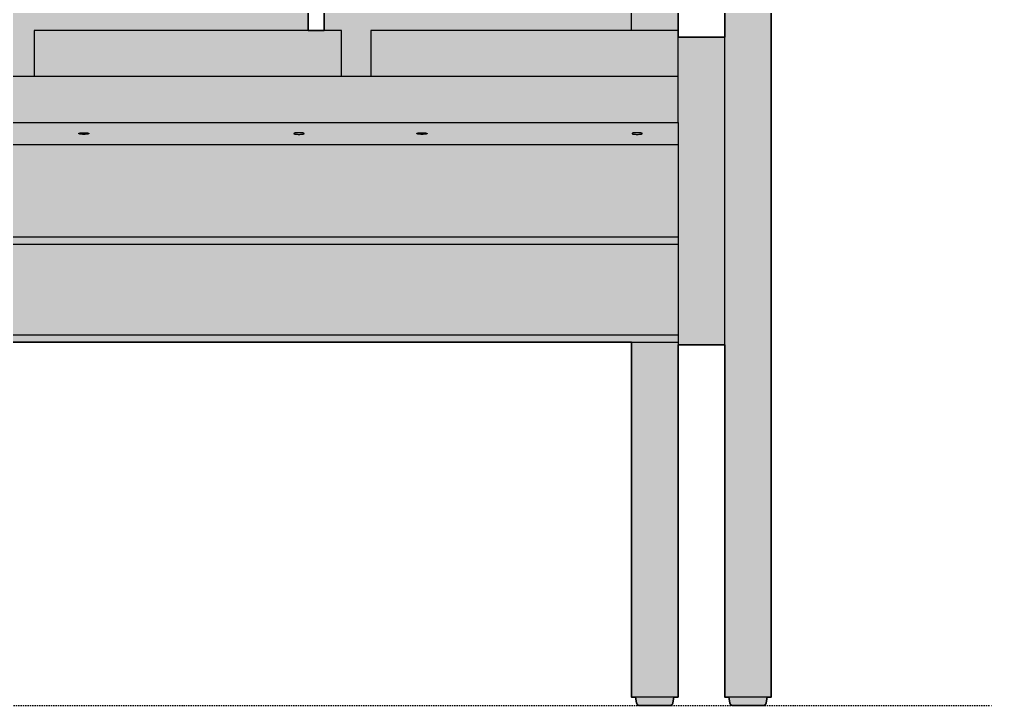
# Model space of a CAD drawing. Header units: millimetres. Extents: x 0 to 2520, y -1237 to 647.
# Drawn here: x 1093.7 to 1552.3, y 0 to 323.3 of the extents above; entities that cross this region are included whole.
import ezdxf

# ---------------------------------------------------------------- set-up
doc = ezdxf.new("R2010")
doc.units = ezdxf.units.MM
doc.linetypes.add('Dots', pattern=[1, 0, -1])
doc.layers.add('Blocks', color=7, linetype='Continuous')
doc.layers.add('Blocks$Fill', color=7, linetype='Continuous', true_color=0xffffff)
for name, color, linetype, lineweight, true_color in [('Blocks$Inner', 7, 'Continuous', 25, 0x007f00), ('Blocks$Outline', 7, 'Continuous', 35, 0xff3f3f), ('Groud', 7, 'Dots', 25, 0x243775)]:
    doc.layers.add(name, color=color, linetype=linetype, lineweight=lineweight, true_color=true_color)

# ---------------------------------------------------------------- blocks, each defined once
blk = doc.blocks.new('Crate Sofa Front')
at = {"layer": 'Blocks$Fill'}
h = blk.add_hatch(color=256, dxfattribs=at)
h.paths.add_polyline_path([(1446.38, 4), (1448.38, 4), (1448.38, 470), (1448.38, 492), (1382.38, 492), (1382.38, 646.61), (1237.38, 646.61), (1237.38, 637.09), (1229.88, 637.09), (1229.88, 646.61), (1084.88, 646.61), (1084.88, 637.09), (1077.38, 637.09), (1077.38, 646.61), (932.38, 646.61), (932.38, 637.09), (924.88, 637.09), (924.88, 646.61), (779.88, 646.61), (779.88, 637.09), (772.38, 637.09), (772.38, 646.61), (627.38, 646.61), (627.38, 637.09), (619.88, 637.09), (619.88, 646.61), (474.88, 646.61), (474.88, 637.09), (467.38, 637.09), (467.38, 646.61), (322.38, 646.61), (322.38, 637.09), (314.88, 637.09), (314.88, 646.61), (169.88, 646.61), (169.88, 492), (103.88, 492), (103.88, 470), (103.88, 4), (105.88, 4), (106.32, 1.22), (106.33, 1.17), (106.34, 1.12), (106.36, 1.07), (106.37, 1.02), (106.39, 0.97), (106.41, 0.93), (106.43, 0.88), (106.45, 0.83), (106.47, 0.79), (106.5, 0.75), (106.52, 0.7), (106.55, 0.66), (106.58, 0.62), (106.61, 0.58), (106.64, 0.54), (106.67, 0.5), (106.71, 0.46), (106.74, 0.43), (106.78, 0.39), (106.82, 0.36), (106.86, 0.33), (106.9, 0.3), (106.94, 0.27), (106.98, 0.24), (107.02, 0.21), (107.07, 0.19), (107.11, 0.16), (107.16, 0.14), (107.2, 0.12), (107.25, 0.1), (107.3, 0.08), (107.35, 0.07), (107.39, 0.05), (107.44, 0.04), (107.49, 0.03), (107.54, 0.02), (107.59, 0.01), (107.64, 0.01), (107.69, 0), (107.74, 0), (107.79, 0), (122.02, 0), (122.07, 0), (122.12, 0.01), (122.17, 0.01), (122.22, 0.02), (122.27, 0.03), (122.32, 0.04), (122.37, 0.06), (122.42, 0.07), (122.47, 0.09), (122.52, 0.11), (122.57, 0.13), (122.61, 0.15), (122.66, 0.17), (122.71, 0.2), (122.75, 0.22), (122.79, 0.25), (122.84, 0.28), (122.88, 0.31), (122.92, 0.34), (122.96, 0.38), (123, 0.41), (123.03, 0.45), (123.07, 0.48), (123.1, 0.52), (123.14, 0.56), (123.17, 0.6), (123.2, 0.65), (123.23, 0.69), (123.25, 0.73), (123.28, 0.78), (123.3, 0.82), (123.33, 0.87), (123.35, 0.92), (123.37, 0.97), (123.38, 1.01), (123.4, 1.06), (123.41, 1.11), (123.43, 1.16), (123.44, 1.21), (123.45, 1.27), (123.88, 4), (125.88, 4), (125.88, 170), (147.88, 170), (147.88, 4), (149.88, 4), (150.32, 1.22), (150.33, 1.17), (150.34, 1.12), (150.36, 1.07), (150.37, 1.02), (150.39, 0.97), (150.41, 0.93), (150.43, 0.88), (150.45, 0.83), (150.47, 0.79), (150.5, 0.75), (150.52, 0.7), (150.55, 0.66), (150.58, 0.62), (150.61, 0.58), (150.64, 0.54), (150.67, 0.5), (150.71, 0.46), (150.74, 0.43), (150.78, 0.39), (150.82, 0.36), (150.86, 0.33), (150.9, 0.3), (150.94, 0.27), (150.98, 0.24), (151.02, 0.21), (151.07, 0.19), (151.11, 0.16), (151.16, 0.14), (151.2, 0.12), (151.25, 0.1), (151.3, 0.08), (151.35, 0.07), (151.39, 0.05), (151.44, 0.04), (151.49, 0.03), (151.54, 0.02), (151.59, 0.01), (151.64, 0.01), (151.69, 0), (151.74, 0), (151.79, 0), (166.02, 0), (166.07, 0), (166.12, 0.01), (166.17, 0.01), (166.22, 0.02), (166.27, 0.03), (166.32, 0.04), (166.37, 0.06), (166.42, 0.07), (166.47, 0.09), (166.52, 0.11), (166.57, 0.13), (166.61, 0.15), (166.66, 0.17), (166.71, 0.2), (166.75, 0.22), (166.79, 0.25), (166.84, 0.28), (166.88, 0.31), (166.92, 0.34), (166.96, 0.38), (167, 0.41), (167.03, 0.45), (167.07, 0.48), (167.1, 0.52), (167.14, 0.56), (167.17, 0.6), (167.2, 0.65), (167.23, 0.69), (167.25, 0.73), (167.28, 0.78), (167.3, 0.82), (167.33, 0.87), (167.35, 0.92), (167.37, 0.97), (167.38, 1.01), (167.4, 1.06), (167.41, 1.11), (167.43, 1.16), (167.44, 1.21), (167.45, 1.27), (167.88, 4), (169.88, 4), (169.88, 171.18), (1382.38, 171.18), (1382.38, 4), (1384.38, 4), (1384.82, 1.22), (1384.83, 1.17), (1384.84, 1.12), (1384.86, 1.07), (1384.87, 1.02), (1384.89, 0.97), (1384.91, 0.93), (1384.93, 0.88), (1384.95, 0.83), (1384.97, 0.79), (1385, 0.75), (1385.02, 0.7), (1385.05, 0.66), (1385.08, 0.62), (1385.11, 0.58), (1385.14, 0.54), (1385.17, 0.5), (1385.21, 0.46), (1385.24, 0.43), (1385.28, 0.39), (1385.32, 0.36), (1385.36, 0.33), (1385.4, 0.3), (1385.44, 0.27), (1385.48, 0.24), (1385.52, 0.21), (1385.57, 0.19), (1385.61, 0.16), (1385.66, 0.14), (1385.7, 0.12), (1385.75, 0.1), (1385.8, 0.08), (1385.85, 0.07), (1385.89, 0.05), (1385.94, 0.04), (1385.99, 0.03), (1386.04, 0.02), (1386.09, 0.01), (1386.14, 0.01), (1386.19, 0), (1386.24, 0), (1386.29, 0), (1400.52, 0), (1400.57, 0), (1400.62, 0.01), (1400.67, 0.01), (1400.72, 0.02), (1400.77, 0.03), (1400.82, 0.04), (1400.87, 0.06), (1400.92, 0.07), (1400.97, 0.09), (1401.02, 0.11), (1401.07, 0.13), (1401.11, 0.15), (1401.16, 0.17), (1401.21, 0.2), (1401.25, 0.22), (1401.29, 0.25), (1401.34, 0.28), (1401.38, 0.31), (1401.42, 0.34), (1401.46, 0.38), (1401.5, 0.41), (1401.53, 0.45), (1401.57, 0.48), (1401.6, 0.52), (1401.64, 0.56), (1401.67, 0.6), (1401.7, 0.65), (1401.73, 0.69), (1401.75, 0.73), (1401.78, 0.78), (1401.8, 0.82), (1401.83, 0.87), (1401.85, 0.92), (1401.87, 0.97), (1401.88, 1.01), (1401.9, 1.06), (1401.91, 1.11), (1401.93, 1.16), (1401.94, 1.21), (1401.95, 1.27), (1402.38, 4), (1404.38, 4), (1404.38, 170), (1426.38, 170), (1426.38, 4), (1428.38, 4), (1428.82, 1.22), (1428.83, 1.17), (1428.84, 1.12), (1428.86, 1.07), (1428.87, 1.02), (1428.89, 0.97), (1428.91, 0.93), (1428.93, 0.88), (1428.95, 0.83), (1428.97, 0.79), (1429, 0.75), (1429.02, 0.7), (1429.05, 0.66), (1429.08, 0.62), (1429.11, 0.58), (1429.14, 0.54), (1429.17, 0.5), (1429.21, 0.46), (1429.24, 0.43), (1429.28, 0.39), (1429.32, 0.36), (1429.36, 0.33), (1429.4, 0.3), (1429.44, 0.27), (1429.48, 0.24), (1429.52, 0.21), (1429.57, 0.19), (1429.61, 0.16), (1429.66, 0.14), (1429.7, 0.12), (1429.75, 0.1), (1429.8, 0.08), (1429.85, 0.07), (1429.89, 0.05), (1429.94, 0.04), (1429.99, 0.03), (1430.04, 0.02), (1430.09, 0.01), (1430.14, 0.01), (1430.19, 0), (1430.24, 0), (1430.29, 0), (1444.52, 0), (1444.57, 0), (1444.62, 0.01), (1444.67, 0.01), (1444.72, 0.02), (1444.77, 0.03), (1444.82, 0.04), (1444.87, 0.06), (1444.92, 0.07), (1444.97, 0.09), (1445.02, 0.11), (1445.07, 0.13), (1445.11, 0.15), (1445.16, 0.17), (1445.21, 0.2), (1445.25, 0.22), (1445.29, 0.25), (1445.34, 0.28), (1445.38, 0.31), (1445.42, 0.34), (1445.46, 0.38), (1445.5, 0.41), (1445.53, 0.45), (1445.57, 0.48), (1445.6, 0.52), (1445.64, 0.56), (1445.67, 0.6), (1445.7, 0.65), (1445.73, 0.69), (1445.75, 0.73), (1445.78, 0.78), (1445.8, 0.82), (1445.83, 0.87), (1445.85, 0.92), (1445.87, 0.97), (1445.88, 1.01), (1445.9, 1.06), (1445.91, 1.11), (1445.93, 1.16), (1445.94, 1.21), (1445.95, 1.27)], flags=0)
h.paths.add_polyline_path([(1426.38, 470), (1426.38, 315), (1404.41, 315), (1404.41, 318.17), (1404.38, 318.17), (1404.38, 470)], flags=0)
h.paths.add_polyline_path([(1237.38, 318.17), (1229.88, 318.17), (1229.88, 568.07), (1237.38, 568.07)], flags=0)
h.paths.add_polyline_path([(1077.38, 318.17), (1077.38, 577.6), (1084.88, 577.6), (1084.88, 318.17)], flags=0)
h.paths.add_polyline_path([(928.04, 296.44), (928.04, 318.17), (924.88, 318.17), (924.88, 568.07), (932.38, 568.07), (932.38, 296.44)], flags=0)
h.paths.add_polyline_path([(779.88, 296.44), (772.38, 296.44), (772.38, 568.07), (779.88, 568.07)], flags=0)
h.paths.add_polyline_path([(627.38, 318.17), (624.25, 318.17), (624.25, 296.44), (619.88, 296.44), (619.88, 568.07), (627.38, 568.07)], flags=0)
h.paths.add_polyline_path([(467.38, 318.17), (467.38, 568.07), (474.88, 568.07), (474.88, 318.17)], flags=0)
h.paths.add_polyline_path([(322.38, 318.17), (314.88, 318.17), (314.88, 568.07), (322.38, 568.07)], flags=0)
h.paths.add_polyline_path([(147.88, 470), (147.88, 318.17), (147.88, 315), (125.88, 315), (125.88, 470)], flags=0)
at = {"layer": 'Blocks$Inner'}
for p, q in [((1404.38, 470), (1404.38, 318.17)), ((1426.38, 315), (1404.41, 315)), ((147.88, 264.38), (1404.38, 264.38)), ((147.88, 220.93), (1404.38, 220.93)), ((147.88, 217.48), (1404.38, 217.48)), ((147.88, 174.62), (1404.38, 174.62)), ((147.88, 171.18), (1404.38, 171.18))]:
    blk.add_line(p, q, dxfattribs=at)
for points in [[(1229.88, 318.17), (1229.88, 646.61), (1084.88, 646.61), (1084.88, 318.17)], [(1382.38, 470), (1382.38, 492), (1382.38, 646.61), (1237.38, 646.61), (1237.38, 318.17)], [(1382.38, 318.17), (1382.38, 470), (1448.38, 470), (1448.38, 4), (1426.38, 4), (1426.38, 470)], [(1404.41, 296.44), (147.88, 296.44), (147.88, 274.71), (1404.41, 274.71), (1404.41, 296.44), (1404.41, 318.17), (1259.41, 318.17), (1259.41, 296.44)], [(1245.62, 296.44), (1245.62, 318.17), (1100.62, 318.17), (1100.62, 296.44)], [(1404.38, 274.71), (1404.38, 170), (1426.38, 170)], [(1228.01, 269.58), (1228.01, 269.55), (1228.01, 269.55), (1228.01, 269.55), (1228.01, 269.55), (1228.01, 269.56), (1228.01, 269.56), (1228.01, 269.56), (1228.01, 269.56), (1228.01, 269.56), (1228.01, 269.57), (1228.01, 269.57), (1228.01, 269.57), (1228.01, 269.57), (1228, 269.58), (1228, 269.58), (1228, 269.58), (1228, 269.58), (1228, 269.58), (1228, 269.59), (1228, 269.59), (1228, 269.59), (1227.99, 269.59), (1227.99, 269.6), (1227.99, 269.6), (1227.99, 269.6), (1227.99, 269.6), (1227.98, 269.6), (1227.98, 269.61), (1227.98, 269.61), (1227.98, 269.61), (1227.98, 269.61), (1227.97, 269.62), (1227.97, 269.62), (1227.96, 269.63), (1227.95, 269.63), (1227.95, 269.64), (1227.94, 269.64), (1227.93, 269.65), (1227.93, 269.65), (1227.92, 269.65), (1227.91, 269.66), (1227.9, 269.66), (1227.88, 269.67), (1227.86, 269.68), (1227.84, 269.69), (1227.82, 269.7), (1227.79, 269.71), (1227.77, 269.72), (1227.74, 269.73), (1227.68, 269.74), (1227.62, 269.76), (1227.55, 269.78), (1227.47, 269.79), (1227.39, 269.81), (1227.3, 269.82), (1227.12, 269.85), (1226.92, 269.87), (1226.7, 269.89), (1226.48, 269.91), (1226.03, 269.93), (1225.59, 269.94), (1225.15, 269.93), (1224.71, 269.91), (1224.48, 269.89), (1224.27, 269.87), (1224.07, 269.85), (1223.89, 269.82), (1223.8, 269.81), (1223.72, 269.79), (1223.64, 269.78), (1223.57, 269.76), (1223.51, 269.74), (1223.45, 269.73), (1223.42, 269.72), (1223.39, 269.71), (1223.37, 269.7), (1223.35, 269.69), (1223.33, 269.68), (1223.31, 269.67), (1223.29, 269.66), (1223.28, 269.66), (1223.27, 269.65), (1223.26, 269.65), (1223.26, 269.65), (1223.25, 269.64), (1223.24, 269.64), (1223.24, 269.63), (1223.23, 269.63), (1223.22, 269.62), (1223.22, 269.62), (1223.21, 269.61), (1223.21, 269.61), (1223.21, 269.61), (1223.21, 269.61), (1223.2, 269.6), (1223.2, 269.6), (1223.2, 269.6), (1223.2, 269.6), (1223.2, 269.6), (1223.2, 269.59), (1223.19, 269.59), (1223.19, 269.59), (1223.19, 269.59), (1223.19, 269.58), (1223.19, 269.58), (1223.19, 269.58), (1223.19, 269.58), (1223.18, 269.58), (1223.18, 269.57), (1223.18, 269.57), (1223.18, 269.57), (1223.18, 269.57), (1223.18, 269.56), (1223.18, 269.56), (1223.18, 269.56), (1223.18, 269.56), (1223.18, 269.56), (1223.18, 269.55), (1223.18, 269.55), (1223.18, 269.55), (1223.18, 269.55), (1223.18, 269.54), (1223.18, 269.54), (1223.18, 269.54), (1223.18, 269.54), (1223.18, 269.54), (1223.18, 269.53), (1223.18, 269.53), (1223.18, 269.53), (1223.18, 269.53), (1223.18, 269.53), (1223.18, 269.52), (1223.18, 269.52), (1223.18, 269.52), (1223.19, 269.52), (1223.19, 269.51), (1223.19, 269.51), (1223.19, 269.51), (1223.19, 269.51), (1223.19, 269.51), (1223.19, 269.5), (1223.2, 269.5), (1223.2, 269.5), (1223.2, 269.5), (1223.2, 269.49), (1223.2, 269.49), (1223.2, 269.49), (1223.21, 269.49), (1223.21, 269.48), (1223.21, 269.48), (1223.21, 269.48), (1223.22, 269.48), (1223.22, 269.47), (1223.23, 269.47), (1223.24, 269.46), (1223.24, 269.46), (1223.25, 269.45), (1223.26, 269.45), (1223.26, 269.44), (1223.27, 269.44), (1223.28, 269.43), (1223.29, 269.43), (1223.31, 269.42), (1223.33, 269.41), (1223.35, 269.4), (1223.37, 269.39), (1223.39, 269.39), (1223.42, 269.38), (1223.45, 269.37), (1223.51, 269.35), (1223.57, 269.33), (1223.64, 269.32), (1223.72, 269.3), (1223.8, 269.29), (1223.89, 269.27), (1224.07, 269.24), (1224.27, 269.22), (1224.48, 269.2), (1224.71, 269.18), (1225.15, 269.16), (1225.59, 269.16), (1226.03, 269.16), (1226.48, 269.18), (1226.7, 269.2), (1226.92, 269.22), (1227.12, 269.24), (1227.3, 269.27), (1227.39, 269.29), (1227.47, 269.3), (1227.55, 269.32), (1227.62, 269.33), (1227.68, 269.35), (1227.74, 269.37), (1227.77, 269.38), (1227.79, 269.39), (1227.82, 269.39), (1227.84, 269.4), (1227.86, 269.41), (1227.88, 269.42), (1227.9, 269.43), (1227.91, 269.43), (1227.92, 269.44), (1227.93, 269.44), (1227.93, 269.45), (1227.94, 269.45), (1227.95, 269.46), (1227.95, 269.46), (1227.96, 269.47), (1227.97, 269.47), (1227.97, 269.48), (1227.98, 269.48), (1227.98, 269.48), (1227.98, 269.48), (1227.98, 269.49), (1227.98, 269.49), (1227.99, 269.49), (1227.99, 269.49), (1227.99, 269.5), (1227.99, 269.5), (1227.99, 269.5), (1228, 269.5), (1228, 269.51), (1228, 269.51), (1228, 269.51), (1228, 269.51), (1228, 269.51), (1228, 269.52), (1228, 269.52), (1228.01, 269.52), (1228.01, 269.52), (1228.01, 269.53), (1228.01, 269.53), (1228.01, 269.53), (1228.01, 269.53), (1228.01, 269.53), (1228.01, 269.54), (1228.01, 269.54), (1228.01, 269.54), (1228.01, 269.54), (1228.01, 269.54), (1228.01, 269.55)], [(1387.49, 269.58), (1387.49, 269.55), (1387.49, 269.55), (1387.49, 269.55), (1387.49, 269.55), (1387.49, 269.56), (1387.49, 269.56), (1387.49, 269.56), (1387.49, 269.56), (1387.49, 269.56), (1387.49, 269.57), (1387.49, 269.57), (1387.49, 269.57), (1387.49, 269.57), (1387.49, 269.58), (1387.49, 269.58), (1387.49, 269.58), (1387.48, 269.58), (1387.48, 269.58), (1387.48, 269.59), (1387.48, 269.59), (1387.48, 269.59), (1387.48, 269.59), (1387.47, 269.6), (1387.47, 269.6), (1387.47, 269.6), (1387.47, 269.6), (1387.47, 269.6), (1387.47, 269.61), (1387.46, 269.61), (1387.46, 269.61), (1387.46, 269.61), (1387.45, 269.62), (1387.45, 269.62), (1387.44, 269.63), (1387.44, 269.63), (1387.43, 269.64), (1387.42, 269.64), (1387.42, 269.65), (1387.41, 269.65), (1387.4, 269.65), (1387.39, 269.66), (1387.38, 269.66), (1387.37, 269.67), (1387.35, 269.68), (1387.32, 269.69), (1387.3, 269.7), (1387.28, 269.71), (1387.25, 269.72), (1387.22, 269.73), (1387.16, 269.74), (1387.1, 269.76), (1387.03, 269.78), (1386.95, 269.79), (1386.87, 269.81), (1386.79, 269.82), (1386.6, 269.85), (1386.4, 269.87), (1386.19, 269.89), (1385.97, 269.91), (1385.52, 269.93), (1385.08, 269.94), (1384.64, 269.93), (1384.19, 269.91), (1383.97, 269.89), (1383.75, 269.87), (1383.55, 269.85), (1383.37, 269.82), (1383.28, 269.81), (1383.2, 269.79), (1383.13, 269.78), (1383.05, 269.76), (1382.99, 269.74), (1382.93, 269.73), (1382.9, 269.72), (1382.88, 269.71), (1382.85, 269.7), (1382.83, 269.69), (1382.81, 269.68), (1382.79, 269.67), (1382.77, 269.66), (1382.76, 269.66), (1382.75, 269.65), (1382.75, 269.65), (1382.74, 269.65), (1382.73, 269.64), (1382.72, 269.64), (1382.72, 269.63), (1382.71, 269.63), (1382.71, 269.62), (1382.7, 269.62), (1382.7, 269.61), (1382.69, 269.61), (1382.69, 269.61), (1382.69, 269.61), (1382.69, 269.6), (1382.69, 269.6), (1382.68, 269.6), (1382.68, 269.6), (1382.68, 269.6), (1382.68, 269.59), (1382.68, 269.59), (1382.67, 269.59), (1382.67, 269.59), (1382.67, 269.58), (1382.67, 269.58), (1382.67, 269.58), (1382.67, 269.58), (1382.67, 269.58), (1382.67, 269.57), (1382.67, 269.57), (1382.66, 269.57), (1382.66, 269.57), (1382.66, 269.56), (1382.66, 269.56), (1382.66, 269.56), (1382.66, 269.56), (1382.66, 269.56), (1382.66, 269.55), (1382.66, 269.55), (1382.66, 269.55), (1382.66, 269.55), (1382.66, 269.54), (1382.66, 269.54), (1382.66, 269.54), (1382.66, 269.54), (1382.66, 269.54), (1382.66, 269.53), (1382.66, 269.53), (1382.66, 269.53), (1382.66, 269.53), (1382.66, 269.53), (1382.67, 269.52), (1382.67, 269.52), (1382.67, 269.52), (1382.67, 269.52), (1382.67, 269.51), (1382.67, 269.51), (1382.67, 269.51), (1382.67, 269.51), (1382.67, 269.51), (1382.68, 269.5), (1382.68, 269.5), (1382.68, 269.5), (1382.68, 269.5), (1382.68, 269.49), (1382.69, 269.49), (1382.69, 269.49), (1382.69, 269.49), (1382.69, 269.48), (1382.69, 269.48), (1382.7, 269.48), (1382.7, 269.48), (1382.71, 269.47), (1382.71, 269.47), (1382.72, 269.46), (1382.72, 269.46), (1382.73, 269.45), (1382.74, 269.45), (1382.75, 269.44), (1382.75, 269.44), (1382.76, 269.43), (1382.77, 269.43), (1382.79, 269.42), (1382.81, 269.41), (1382.83, 269.4), (1382.85, 269.39), (1382.88, 269.39), (1382.9, 269.38), (1382.93, 269.37), (1382.99, 269.35), (1383.05, 269.33), (1383.13, 269.32), (1383.2, 269.3), (1383.28, 269.29), (1383.37, 269.27), (1383.55, 269.24), (1383.75, 269.22), (1383.97, 269.2), (1384.19, 269.18), (1384.64, 269.16), (1385.08, 269.16), (1385.52, 269.16), (1385.97, 269.18), (1386.19, 269.2), (1386.4, 269.22), (1386.6, 269.24), (1386.79, 269.27), (1386.87, 269.29), (1386.95, 269.3), (1387.03, 269.32), (1387.1, 269.33), (1387.16, 269.35), (1387.22, 269.37), (1387.25, 269.38), (1387.28, 269.39), (1387.3, 269.39), (1387.32, 269.4), (1387.35, 269.41), (1387.37, 269.42), (1387.38, 269.43), (1387.39, 269.43), (1387.4, 269.44), (1387.41, 269.44), (1387.42, 269.45), (1387.42, 269.45), (1387.43, 269.46), (1387.44, 269.46), (1387.44, 269.47), (1387.45, 269.47), (1387.45, 269.48), (1387.46, 269.48), (1387.46, 269.48), (1387.46, 269.48), (1387.47, 269.49), (1387.47, 269.49), (1387.47, 269.49), (1387.47, 269.49), (1387.47, 269.5), (1387.47, 269.5), (1387.48, 269.5), (1387.48, 269.5), (1387.48, 269.51), (1387.48, 269.51), (1387.48, 269.51), (1387.48, 269.51), (1387.49, 269.51), (1387.49, 269.52), (1387.49, 269.52), (1387.49, 269.52), (1387.49, 269.52), (1387.49, 269.53), (1387.49, 269.53), (1387.49, 269.53), (1387.49, 269.53), (1387.49, 269.53), (1387.49, 269.54), (1387.49, 269.54), (1387.49, 269.54), (1387.49, 269.54), (1387.49, 269.54), (1387.49, 269.55)], [(1404.38, 170), (1404.38, 4), (1382.38, 4), (1382.38, 171.18)], [(1384.38, 4), (1384.81, 1.27), (1384.82, 1.22), (1384.83, 1.17), (1384.84, 1.12), (1384.86, 1.07), (1384.87, 1.02), (1384.89, 0.97), (1384.91, 0.93), (1384.93, 0.88), (1384.95, 0.83), (1384.97, 0.79), (1385, 0.75), (1385.02, 0.7), (1385.05, 0.66), (1385.08, 0.62), (1385.11, 0.58), (1385.14, 0.54), (1385.17, 0.5), (1385.21, 0.46), (1385.24, 0.43), (1385.28, 0.39), (1385.32, 0.36), (1385.36, 0.33), (1385.4, 0.3), (1385.44, 0.27), (1385.48, 0.24), (1385.52, 0.21), (1385.57, 0.19), (1385.61, 0.16), (1385.66, 0.14), (1385.7, 0.12), (1385.75, 0.1), (1385.8, 0.08), (1385.85, 0.07), (1385.89, 0.05), (1385.94, 0.04), (1385.99, 0.03), (1386.04, 0.02), (1386.09, 0.01), (1386.14, 0.01), (1386.19, 0), (1386.24, 0), (1386.29, 0), (1386.36, 0), (1387.44, 0), (1387.77, 0), (1398.98, 0), (1399.2, 0), (1400.38, 0), (1400.46, 0), (1400.52, 0), (1400.57, 0), (1400.62, 0.01), (1400.67, 0.01), (1400.72, 0.02), (1400.77, 0.03), (1400.82, 0.04), (1400.87, 0.06), (1400.92, 0.07), (1400.97, 0.09), (1401.02, 0.11), (1401.07, 0.13), (1401.11, 0.15), (1401.16, 0.17), (1401.21, 0.2), (1401.25, 0.22), (1401.29, 0.25), (1401.34, 0.28), (1401.38, 0.31), (1401.42, 0.34), (1401.46, 0.38), (1401.5, 0.41), (1401.53, 0.45), (1401.57, 0.48), (1401.6, 0.52), (1401.64, 0.56), (1401.67, 0.6), (1401.7, 0.65), (1401.73, 0.69), (1401.75, 0.73), (1401.78, 0.78), (1401.8, 0.82), (1401.83, 0.87), (1401.85, 0.92), (1401.87, 0.97), (1401.88, 1.01), (1401.9, 1.06), (1401.91, 1.11), (1401.93, 1.16), (1401.94, 1.21), (1401.95, 1.27), (1402.38, 4)], [(1428.38, 4), (1428.81, 1.27), (1428.82, 1.22), (1428.83, 1.17), (1428.84, 1.12), (1428.86, 1.07), (1428.87, 1.02), (1428.89, 0.97), (1428.91, 0.93), (1428.93, 0.88), (1428.95, 0.83), (1428.97, 0.79), (1429, 0.75), (1429.02, 0.7), (1429.05, 0.66), (1429.08, 0.62), (1429.11, 0.58), (1429.14, 0.54), (1429.17, 0.5), (1429.21, 0.46), (1429.24, 0.43), (1429.28, 0.39), (1429.32, 0.36), (1429.36, 0.33), (1429.4, 0.3), (1429.44, 0.27), (1429.48, 0.24), (1429.52, 0.21), (1429.57, 0.19), (1429.61, 0.16), (1429.66, 0.14), (1429.7, 0.12), (1429.75, 0.1), (1429.8, 0.08), (1429.85, 0.07), (1429.89, 0.05), (1429.94, 0.04), (1429.99, 0.03), (1430.04, 0.02), (1430.09, 0.01), (1430.14, 0.01), (1430.19, 0), (1430.24, 0), (1430.29, 0), (1430.36, 0), (1431.44, 0), (1431.77, 0), (1442.98, 0), (1443.2, 0), (1444.38, 0), (1444.46, 0), (1444.52, 0), (1444.57, 0), (1444.62, 0.01), (1444.67, 0.01), (1444.72, 0.02), (1444.77, 0.03), (1444.82, 0.04), (1444.87, 0.06), (1444.92, 0.07), (1444.97, 0.09), (1445.02, 0.11), (1445.07, 0.13), (1445.11, 0.15), (1445.16, 0.17), (1445.21, 0.2), (1445.25, 0.22), (1445.29, 0.25), (1445.34, 0.28), (1445.38, 0.31), (1445.42, 0.34), (1445.46, 0.38), (1445.5, 0.41), (1445.53, 0.45), (1445.57, 0.48), (1445.6, 0.52), (1445.64, 0.56), (1445.67, 0.6), (1445.7, 0.65), (1445.73, 0.69), (1445.75, 0.73), (1445.78, 0.78), (1445.8, 0.82), (1445.83, 0.87), (1445.85, 0.92), (1445.87, 0.97), (1445.88, 1.01), (1445.9, 1.06), (1445.91, 1.11), (1445.93, 1.16), (1445.94, 1.21), (1445.95, 1.27), (1446.38, 4)]]:
    blk.add_lwpolyline(points, dxfattribs=at)
for points in [[(1121.69, 269.55), (1121.69, 269.55), (1121.69, 269.55), (1121.69, 269.56), (1121.69, 269.56), (1121.69, 269.56), (1121.69, 269.56), (1121.69, 269.56), (1121.69, 269.57), (1121.69, 269.57), (1121.69, 269.57), (1121.69, 269.57), (1121.7, 269.58), (1121.7, 269.58), (1121.7, 269.58), (1121.7, 269.58), (1121.7, 269.58), (1121.7, 269.59), (1121.7, 269.59), (1121.7, 269.59), (1121.71, 269.59), (1121.71, 269.6), (1121.71, 269.6), (1121.71, 269.6), (1121.71, 269.6), (1121.72, 269.6), (1121.72, 269.61), (1121.72, 269.61), (1121.72, 269.61), (1121.72, 269.61), (1121.73, 269.62), (1121.73, 269.62), (1121.74, 269.63), (1121.75, 269.63), (1121.75, 269.64), (1121.76, 269.64), (1121.77, 269.65), (1121.77, 269.65), (1121.78, 269.65), (1121.79, 269.66), (1121.8, 269.66), (1121.82, 269.67), (1121.84, 269.68), (1121.86, 269.69), (1121.88, 269.7), (1121.91, 269.71), (1121.93, 269.72), (1121.96, 269.73), (1122.02, 269.74), (1122.08, 269.76), (1122.15, 269.78), (1122.23, 269.79), (1122.31, 269.81), (1122.4, 269.82), (1122.58, 269.85), (1122.78, 269.87), (1123, 269.89), (1123.22, 269.91), (1123.67, 269.93), (1124.11, 269.94), (1124.55, 269.93), (1125, 269.91), (1125.22, 269.89), (1125.43, 269.87), (1125.63, 269.85), (1125.81, 269.82), (1125.9, 269.81), (1125.98, 269.79), (1126.06, 269.78), (1126.13, 269.76), (1126.19, 269.74), (1126.25, 269.73), (1126.28, 269.72), (1126.31, 269.71), (1126.33, 269.7), (1126.35, 269.69), (1126.37, 269.68), (1126.39, 269.67), (1126.41, 269.66), (1126.42, 269.66), (1126.43, 269.65), (1126.44, 269.65), (1126.44, 269.65), (1126.45, 269.64), (1126.46, 269.64), (1126.46, 269.63), (1126.47, 269.63), (1126.48, 269.62), (1126.48, 269.62), (1126.49, 269.61), (1126.49, 269.61), (1126.49, 269.61), (1126.49, 269.61), (1126.5, 269.6), (1126.5, 269.6), (1126.5, 269.6), (1126.5, 269.6), (1126.5, 269.6), (1126.5, 269.59), (1126.51, 269.59), (1126.51, 269.59), (1126.51, 269.59), (1126.51, 269.58), (1126.51, 269.58), (1126.51, 269.58), (1126.51, 269.58), (1126.52, 269.58), (1126.52, 269.57), (1126.52, 269.57), (1126.52, 269.57), (1126.52, 269.57), (1126.52, 269.56), (1126.52, 269.56), (1126.52, 269.56), (1126.52, 269.56), (1126.52, 269.56), (1126.52, 269.55), (1126.52, 269.55), (1126.52, 269.55), (1126.52, 269.55), (1126.52, 269.54), (1126.52, 269.54), (1126.52, 269.54), (1126.52, 269.54), (1126.52, 269.54), (1126.52, 269.53), (1126.52, 269.53), (1126.52, 269.53), (1126.52, 269.53), (1126.52, 269.53), (1126.52, 269.52), (1126.52, 269.52), (1126.52, 269.52), (1126.51, 269.52), (1126.51, 269.51), (1126.51, 269.51), (1126.51, 269.51), (1126.51, 269.51), (1126.51, 269.51), (1126.51, 269.5), (1126.5, 269.5), (1126.5, 269.5), (1126.5, 269.5), (1126.5, 269.49), (1126.5, 269.49), (1126.5, 269.49), (1126.49, 269.49), (1126.49, 269.48), (1126.49, 269.48), (1126.49, 269.48), (1126.48, 269.48), (1126.48, 269.47), (1126.47, 269.47), (1126.46, 269.46), (1126.46, 269.46), (1126.45, 269.45), (1126.44, 269.45), (1126.44, 269.44), (1126.43, 269.44), (1126.42, 269.43), (1126.41, 269.43), (1126.39, 269.42), (1126.37, 269.41), (1126.35, 269.4), (1126.33, 269.39), (1126.31, 269.39), (1126.28, 269.38), (1126.25, 269.37), (1126.19, 269.35), (1126.13, 269.33), (1126.06, 269.32), (1125.98, 269.3), (1125.9, 269.29), (1125.81, 269.27), (1125.63, 269.24), (1125.43, 269.22), (1125.22, 269.2), (1125, 269.18), (1124.55, 269.16), (1124.11, 269.16), (1123.67, 269.16), (1123.22, 269.18), (1123, 269.2), (1122.78, 269.22), (1122.58, 269.24), (1122.4, 269.27), (1122.31, 269.29), (1122.23, 269.3), (1122.15, 269.32), (1122.08, 269.33), (1122.02, 269.35), (1121.96, 269.37), (1121.93, 269.38), (1121.91, 269.39), (1121.88, 269.39), (1121.86, 269.4), (1121.84, 269.41), (1121.82, 269.42), (1121.8, 269.43), (1121.79, 269.43), (1121.78, 269.44), (1121.77, 269.44), (1121.77, 269.45), (1121.76, 269.45), (1121.75, 269.46), (1121.75, 269.46), (1121.74, 269.47), (1121.73, 269.47), (1121.73, 269.48), (1121.72, 269.48), (1121.72, 269.48), (1121.72, 269.48), (1121.72, 269.49), (1121.72, 269.49), (1121.71, 269.49), (1121.71, 269.49), (1121.71, 269.5), (1121.71, 269.5), (1121.71, 269.5), (1121.7, 269.5), (1121.7, 269.51), (1121.7, 269.51), (1121.7, 269.51), (1121.7, 269.51), (1121.7, 269.51), (1121.7, 269.52), (1121.7, 269.52), (1121.69, 269.52), (1121.69, 269.52), (1121.69, 269.53), (1121.69, 269.53), (1121.69, 269.53), (1121.69, 269.53), (1121.69, 269.53), (1121.69, 269.54), (1121.69, 269.54), (1121.69, 269.54), (1121.69, 269.54), (1121.69, 269.54), (1121.69, 269.55)], [(1281.17, 269.55), (1281.17, 269.55), (1281.17, 269.55), (1281.17, 269.56), (1281.17, 269.56), (1281.17, 269.56), (1281.17, 269.56), (1281.17, 269.56), (1281.17, 269.57), (1281.18, 269.57), (1281.18, 269.57), (1281.18, 269.57), (1281.18, 269.58), (1281.18, 269.58), (1281.18, 269.58), (1281.18, 269.58), (1281.18, 269.58), (1281.18, 269.59), (1281.19, 269.59), (1281.19, 269.59), (1281.19, 269.59), (1281.19, 269.6), (1281.19, 269.6), (1281.19, 269.6), (1281.2, 269.6), (1281.2, 269.6), (1281.2, 269.61), (1281.2, 269.61), (1281.2, 269.61), (1281.21, 269.61), (1281.21, 269.62), (1281.22, 269.62), (1281.22, 269.63), (1281.23, 269.63), (1281.24, 269.64), (1281.24, 269.64), (1281.25, 269.65), (1281.26, 269.65), (1281.27, 269.65), (1281.27, 269.66), (1281.28, 269.66), (1281.3, 269.67), (1281.32, 269.68), (1281.34, 269.69), (1281.36, 269.7), (1281.39, 269.71), (1281.41, 269.72), (1281.44, 269.73), (1281.5, 269.74), (1281.57, 269.76), (1281.64, 269.78), (1281.71, 269.79), (1281.79, 269.81), (1281.88, 269.82), (1282.07, 269.85), (1282.27, 269.87), (1282.48, 269.89), (1282.7, 269.91), (1283.15, 269.93), (1283.59, 269.94), (1284.03, 269.93), (1284.48, 269.91), (1284.7, 269.89), (1284.91, 269.87), (1285.11, 269.85), (1285.3, 269.82), (1285.38, 269.81), (1285.46, 269.79), (1285.54, 269.78), (1285.61, 269.76), (1285.68, 269.74), (1285.73, 269.73), (1285.76, 269.72), (1285.79, 269.71), (1285.81, 269.7), (1285.83, 269.69), (1285.86, 269.68), (1285.88, 269.67), (1285.89, 269.66), (1285.9, 269.66), (1285.91, 269.65), (1285.92, 269.65), (1285.93, 269.65), (1285.93, 269.64), (1285.94, 269.64), (1285.95, 269.63), (1285.95, 269.63), (1285.96, 269.62), (1285.96, 269.62), (1285.97, 269.61), (1285.97, 269.61), (1285.97, 269.61), (1285.98, 269.61), (1285.98, 269.6), (1285.98, 269.6), (1285.98, 269.6), (1285.98, 269.6), (1285.99, 269.6), (1285.99, 269.59), (1285.99, 269.59), (1285.99, 269.59), (1285.99, 269.59), (1285.99, 269.58), (1285.99, 269.58), (1286, 269.58), (1286, 269.58), (1286, 269.58), (1286, 269.57), (1286, 269.57), (1286, 269.57), (1286, 269.57), (1286, 269.56), (1286, 269.56), (1286, 269.56), (1286, 269.56), (1286, 269.56), (1286, 269.55), (1286, 269.55), (1286, 269.55), (1286, 269.55), (1286, 269.54), (1286, 269.54), (1286, 269.54), (1286, 269.54), (1286, 269.54), (1286, 269.53), (1286, 269.53), (1286, 269.53), (1286, 269.53), (1286, 269.53), (1286, 269.52), (1286, 269.52), (1286, 269.52), (1286, 269.52), (1286, 269.51), (1285.99, 269.51), (1285.99, 269.51), (1285.99, 269.51), (1285.99, 269.51), (1285.99, 269.5), (1285.99, 269.5), (1285.99, 269.5), (1285.98, 269.5), (1285.98, 269.49), (1285.98, 269.49), (1285.98, 269.49), (1285.98, 269.49), (1285.97, 269.48), (1285.97, 269.48), (1285.97, 269.48), (1285.96, 269.48), (1285.96, 269.47), (1285.95, 269.47), (1285.95, 269.46), (1285.94, 269.46), (1285.93, 269.45), (1285.93, 269.45), (1285.92, 269.44), (1285.91, 269.44), (1285.9, 269.43), (1285.89, 269.43), (1285.88, 269.42), (1285.86, 269.41), (1285.83, 269.4), (1285.81, 269.39), (1285.79, 269.39), (1285.76, 269.38), (1285.73, 269.37), (1285.68, 269.35), (1285.61, 269.33), (1285.54, 269.32), (1285.46, 269.3), (1285.38, 269.29), (1285.3, 269.27), (1285.11, 269.24), (1284.91, 269.22), (1284.7, 269.2), (1284.48, 269.18), (1284.03, 269.16), (1283.59, 269.16), (1283.15, 269.16), (1282.7, 269.18), (1282.48, 269.2), (1282.27, 269.22), (1282.07, 269.24), (1281.88, 269.27), (1281.79, 269.29), (1281.71, 269.3), (1281.64, 269.32), (1281.57, 269.33), (1281.5, 269.35), (1281.44, 269.37), (1281.41, 269.38), (1281.39, 269.39), (1281.36, 269.39), (1281.34, 269.4), (1281.32, 269.41), (1281.3, 269.42), (1281.28, 269.43), (1281.27, 269.43), (1281.27, 269.44), (1281.26, 269.44), (1281.25, 269.45), (1281.24, 269.45), (1281.24, 269.46), (1281.23, 269.46), (1281.22, 269.47), (1281.22, 269.47), (1281.21, 269.48), (1281.21, 269.48), (1281.2, 269.48), (1281.2, 269.48), (1281.2, 269.49), (1281.2, 269.49), (1281.2, 269.49), (1281.19, 269.49), (1281.19, 269.5), (1281.19, 269.5), (1281.19, 269.5), (1281.19, 269.5), (1281.19, 269.51), (1281.18, 269.51), (1281.18, 269.51), (1281.18, 269.51), (1281.18, 269.51), (1281.18, 269.52), (1281.18, 269.52), (1281.18, 269.52), (1281.18, 269.52), (1281.18, 269.53), (1281.17, 269.53), (1281.17, 269.53), (1281.17, 269.53), (1281.17, 269.53), (1281.17, 269.54), (1281.17, 269.54), (1281.17, 269.54), (1281.17, 269.54), (1281.17, 269.54), (1281.17, 269.55)]]:
    blk.add_lwpolyline(points, close=True, dxfattribs=at)
at = {"layer": 'Blocks$Outline'}
for points in [[(1229.88, 318.17), (1229.88, 568.07)], [(1237.38, 568.07), (1237.38, 318.17)], [(1404.38, 318.17), (1404.38, 470)], [(1426.38, 470), (1426.38, 315)], [(1446.38, 4), (1448.38, 4), (1448.38, 470)], [(1237.38, 318.17), (1229.88, 318.17)], [(1404.41, 315), (1404.41, 318.17), (1404.38, 318.17)], [(1426.38, 315), (1404.41, 315)], [(169.88, 171.18), (1382.38, 171.18)], [(1382.38, 171.18), (1382.38, 4), (1384.38, 4)], [(1402.38, 4), (1404.38, 4), (1404.38, 170)], [(1404.38, 170), (1426.38, 170)], [(1426.38, 170), (1426.38, 4), (1428.38, 4)], [(1384.38, 4), (1384.81, 1.27), (1384.82, 1.22), (1384.83, 1.17), (1384.84, 1.12), (1384.86, 1.07), (1384.87, 1.02), (1384.89, 0.97), (1384.91, 0.93), (1384.93, 0.88), (1384.95, 0.83), (1384.97, 0.79), (1385, 0.75), (1385.02, 0.7), (1385.05, 0.66), (1385.08, 0.62), (1385.11, 0.58), (1385.14, 0.54), (1385.17, 0.5), (1385.21, 0.46), (1385.24, 0.43), (1385.28, 0.39), (1385.32, 0.36), (1385.36, 0.33), (1385.4, 0.3), (1385.44, 0.27), (1385.48, 0.24), (1385.52, 0.21), (1385.57, 0.19), (1385.61, 0.16), (1385.66, 0.14), (1385.7, 0.12), (1385.75, 0.1), (1385.8, 0.08), (1385.85, 0.07), (1385.89, 0.05), (1385.94, 0.04), (1385.99, 0.03), (1386.04, 0.02), (1386.09, 0.01), (1386.14, 0.01), (1386.19, 0), (1386.24, 0), (1386.29, 0), (1386.36, 0), (1387.44, 0), (1387.77, 0), (1398.98, 0), (1399.2, 0), (1400.38, 0), (1400.46, 0), (1400.52, 0), (1400.57, 0), (1400.62, 0.01), (1400.67, 0.01), (1400.72, 0.02), (1400.77, 0.03), (1400.82, 0.04), (1400.87, 0.06), (1400.92, 0.07), (1400.97, 0.09), (1401.02, 0.11), (1401.07, 0.13), (1401.11, 0.15), (1401.16, 0.17), (1401.21, 0.2), (1401.25, 0.22), (1401.29, 0.25), (1401.34, 0.28), (1401.38, 0.31), (1401.42, 0.34), (1401.46, 0.38), (1401.5, 0.41), (1401.53, 0.45), (1401.57, 0.48), (1401.6, 0.52), (1401.64, 0.56), (1401.67, 0.6), (1401.7, 0.65), (1401.73, 0.69), (1401.75, 0.73), (1401.78, 0.78), (1401.8, 0.82), (1401.83, 0.87), (1401.85, 0.92), (1401.87, 0.97), (1401.88, 1.01), (1401.9, 1.06), (1401.91, 1.11), (1401.93, 1.16), (1401.94, 1.21), (1401.95, 1.27), (1402.38, 4)], [(1428.38, 4), (1428.81, 1.27), (1428.82, 1.22), (1428.83, 1.17), (1428.84, 1.12), (1428.86, 1.07), (1428.87, 1.02), (1428.89, 0.97), (1428.91, 0.93), (1428.93, 0.88), (1428.95, 0.83), (1428.97, 0.79), (1429, 0.75), (1429.02, 0.7), (1429.05, 0.66), (1429.08, 0.62), (1429.11, 0.58), (1429.14, 0.54), (1429.17, 0.5), (1429.21, 0.46), (1429.24, 0.43), (1429.28, 0.39), (1429.32, 0.36), (1429.36, 0.33), (1429.4, 0.3), (1429.44, 0.27), (1429.48, 0.24), (1429.52, 0.21), (1429.57, 0.19), (1429.61, 0.16), (1429.66, 0.14), (1429.7, 0.12), (1429.75, 0.1), (1429.8, 0.08), (1429.85, 0.07), (1429.89, 0.05), (1429.94, 0.04), (1429.99, 0.03), (1430.04, 0.02), (1430.09, 0.01), (1430.14, 0.01), (1430.19, 0), (1430.24, 0), (1430.29, 0), (1430.36, 0), (1431.44, 0), (1431.77, 0), (1442.98, 0), (1443.2, 0), (1444.38, 0), (1444.46, 0), (1444.52, 0), (1444.57, 0), (1444.62, 0.01), (1444.67, 0.01), (1444.72, 0.02), (1444.77, 0.03), (1444.82, 0.04), (1444.87, 0.06), (1444.92, 0.07), (1444.97, 0.09), (1445.02, 0.11), (1445.07, 0.13), (1445.11, 0.15), (1445.16, 0.17), (1445.21, 0.2), (1445.25, 0.22), (1445.29, 0.25), (1445.34, 0.28), (1445.38, 0.31), (1445.42, 0.34), (1445.46, 0.38), (1445.5, 0.41), (1445.53, 0.45), (1445.57, 0.48), (1445.6, 0.52), (1445.64, 0.56), (1445.67, 0.6), (1445.7, 0.65), (1445.73, 0.69), (1445.75, 0.73), (1445.78, 0.78), (1445.8, 0.82), (1445.83, 0.87), (1445.85, 0.92), (1445.87, 0.97), (1445.88, 1.01), (1445.9, 1.06), (1445.91, 1.11), (1445.93, 1.16), (1445.94, 1.21), (1445.95, 1.27), (1446.38, 4)]]:
    blk.add_lwpolyline(points, dxfattribs=at)

msp = doc.modelspace()

# ---------------------------------------------------------------- linework, layer by layer
at = {"layer": 'Groud'}
msp.add_lwpolyline([(0, 0), (1552.26, 0)], dxfattribs=at)

# ---------------------------------------------------------------- block references
at = {"layer": 'Blocks'}
msp.add_blockref('Crate Sofa Front', (0, 0), dxfattribs=at)

doc.saveas('drawing.dxf')
